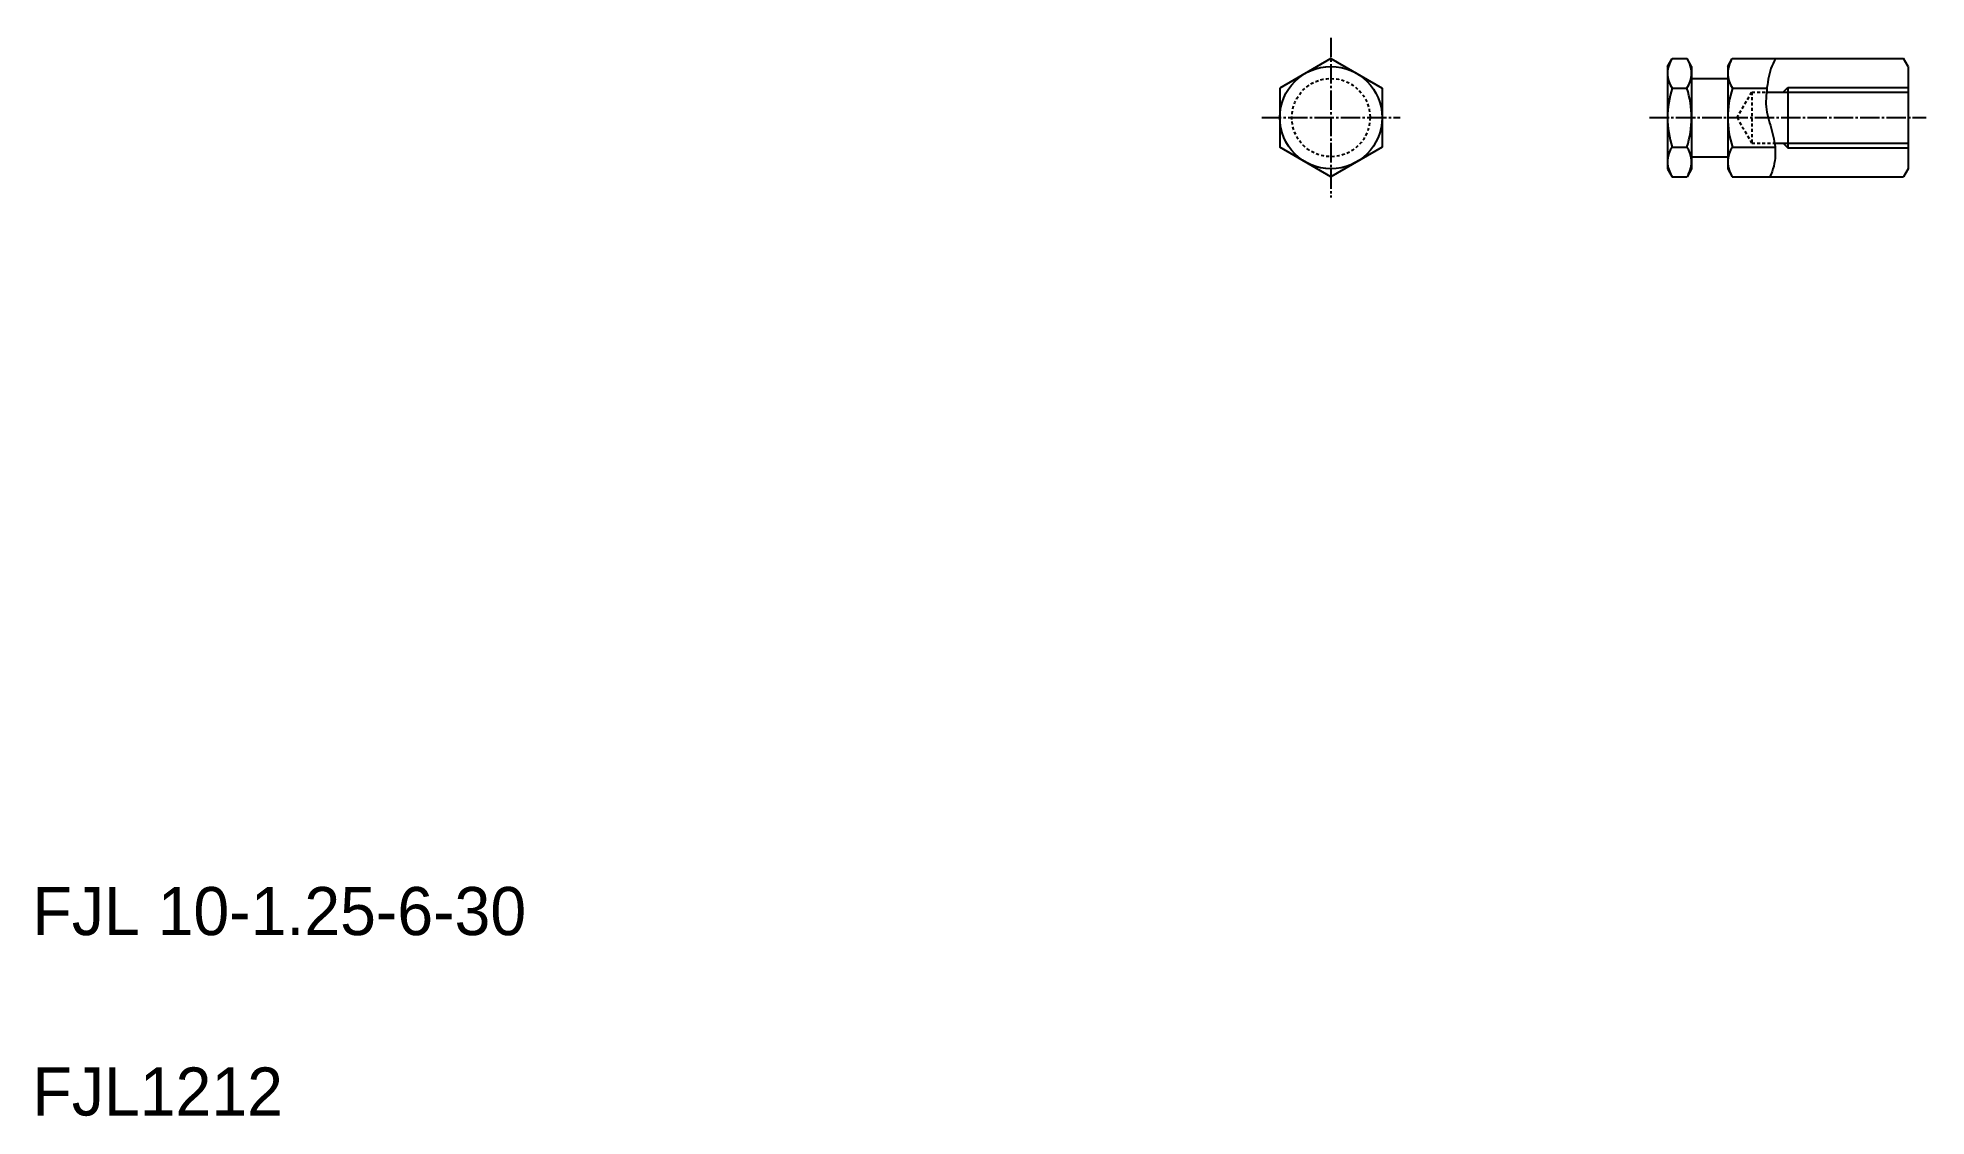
# Model space of a CAD drawing. Extents: x 21 to 335, y 20 to 199.
import ezdxf

# ---------------------------------------------------------------- set-up
doc = ezdxf.new("R2010")
doc.units = 0
doc.header["$LTSCALE"] = 0.25
doc.linetypes.add('CENTER', pattern=[17.5, 13, -1.5, 1.5, -1.5])
doc.linetypes.add('DASHED', pattern=[3.5, 2, -1.5])
doc.layers.get('0').update_dxf_attribs({"linetype": 'CONTINUOUS'})
doc.layers.add('CENTER', color=1, linetype='CENTER')

msp = doc.modelspace()

# ---------------------------------------------------------------- linework, layer by layer
for p, q in [((235.85, 195.74), (227.35, 190.83)), ((235.85, 195.74), (244.35, 190.83)), ((291.8, 194.43), (292.56, 195.74)), ((292.56, 195.74), (295.05, 195.74)), ((295.8, 194.43), (295.05, 195.74)), ((301.8, 194.43), (302.56, 195.74)), ((302.56, 195.74), (331.05, 195.74)), ((331.8, 194.43), (331.05, 195.74)), ((291.8, 194.43), (291.8, 177.43)), ((295.8, 194.43), (295.8, 177.43)), ((295.8, 192.43), (301.8, 192.43)), ((301.8, 194.43), (301.8, 177.43)), ((331.8, 194.43), (331.8, 177.43)), ((227.35, 190.83), (227.35, 181.02)), ((244.35, 190.83), (244.35, 181.02)), ((292.58, 190.83), (295.03, 190.83)), ((301.8, 190.18), (301.8, 190.18)), ((302.58, 190.83), (308.32, 190.83)), ((308.25, 190.18), (331.8, 190.18)), ((311.8, 190.93), (311.8, 180.93)), ((301.8, 185.93), (301.8, 185.93)), ((235.85, 176.11), (227.35, 181.02)), ((244.35, 181.02), (235.85, 176.11)), ((292.58, 181.02), (295.03, 181.02)), ((295.8, 179.43), (301.8, 179.43)), ((302.58, 181.02), (309.67, 181.02)), ((309.59, 181.68), (331.8, 181.68)), ((291.8, 177.43), (292.56, 176.11)), ((292.56, 176.11), (295.05, 176.11)), ((295.8, 177.43), (295.05, 176.11)), ((301.8, 177.43), (302.56, 176.11)), ((302.56, 176.11), (331.05, 176.11)), ((331.8, 177.43), (331.05, 176.11))]:
    msp.add_line(p, q)
at = {"color": 3, "linetype": 'DASHED'}
for p, q in [((303.35, 185.93), (305.8, 190.18)), ((305.8, 190.18), (305.8, 181.68)), ((305.8, 190.18), (308.25, 190.18)), ((303.35, 185.93), (305.8, 181.68)), ((305.8, 181.68), (309.59, 181.68))]:
    msp.add_line(p, q, dxfattribs=at)
at = {"color": 3}
for p, q in [((311.05, 190.18), (311.8, 190.93)), ((311.8, 190.93), (331.8, 190.93)), ((311.05, 181.68), (311.8, 180.93)), ((311.8, 180.93), (331.8, 180.93))]:
    msp.add_line(p, q, dxfattribs=at)
msp.add_lwpolyline([(309.76, 195.74, 0.045523), (308.99, 194.08, 0.040071), (308.54, 192.3, 0.015888), (308.28, 190.49, 0.026134), (308.16, 188.66, 0.046158), (308.31, 186.83, 0.028043), (308.76, 185.05, -0.011039), (309.27, 183.29, -0.030086), (309.62, 181.49, -0.043422), (309.7, 179.66, -0.048062), (309.45, 177.84, -0.05487), (308.83, 176.12)], format="xyb", dxfattribs=at)
msp.add_circle((235.85, 185.93), 8.5)
at = {"color": 3, "linetype": 'DASHED'}
msp.add_circle((235.85, 185.93), 6.5, dxfattribs=at)
for centre, radius, start, end in [((296.05, 193.29), 4.25, 150, 215.2644), ((291.55, 193.29), 4.25, 324.7356, 30), ((306.05, 193.29), 4.25, 150, 215.2644), ((307.64, 185.93), 15.83, 161.9403, 198.0597), ((279.97, 185.93), 15.83, 341.9403, 18.0597), ((317.64, 185.93), 15.83, 161.9403, 198.0597), ((296.05, 178.57), 4.25, 144.7356, 210), ((291.55, 178.57), 4.25, 330, 35.2644), ((306.05, 178.57), 4.25, 144.7356, 210)]:
    msp.add_arc(centre, radius, start, end)
at = {"layer": 'CENTER', "color": 1, "linetype": 'CENTER'}
for p, q in [((235.85, 199.21), (235.85, 172.65)), ((224.35, 185.93), (247.35, 185.93)), ((288.8, 185.93), (334.8, 185.93))]:
    msp.add_line(p, q, dxfattribs=at)

# ---------------------------------------------------------------- texts
for s, p in [('FJL 10-1.25-6-30', (20, 50)), ('FJL1212', (20, 20))]:
    msp.add_text(s, height=8).set_placement(p)

doc.saveas('drawing.dxf')
